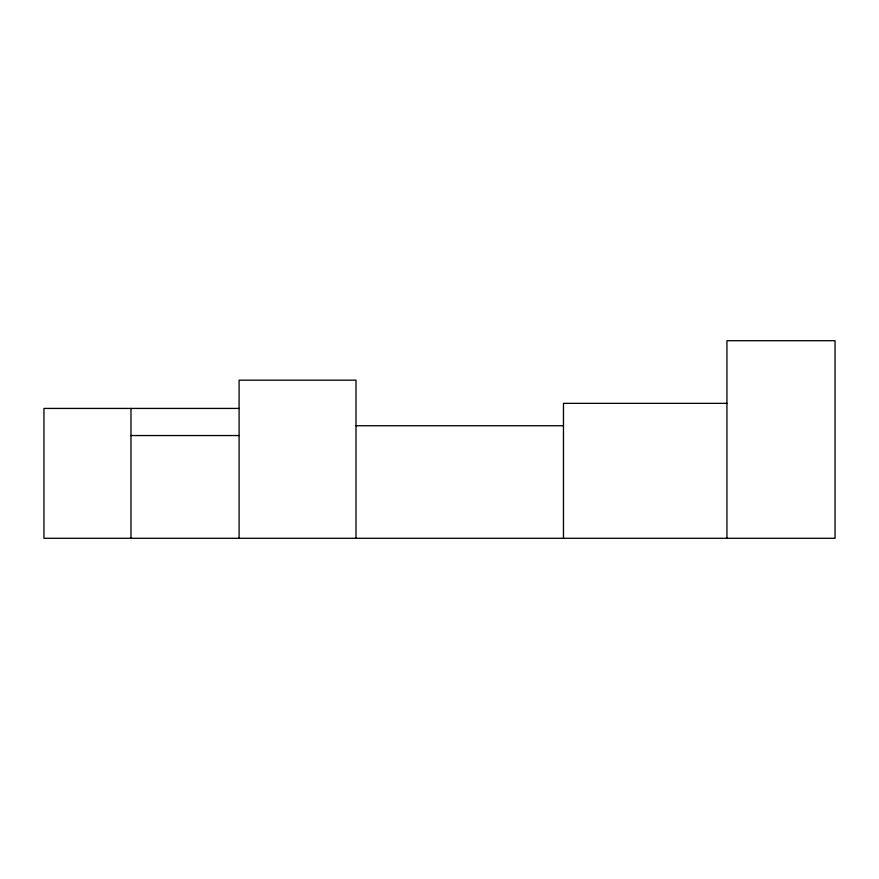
<?xml version="1.0" encoding="UTF-8"?>
<svg xmlns="http://www.w3.org/2000/svg" width="879" height="879" viewBox="0 0 879 879"><rect width="100%" height="100%" fill="white"/><g stroke="black" fill="none" stroke-linecap="round" stroke-linejoin="round"><path stroke-width="1.32" d="M726.933 403.351L563.472 403.351L563.472 538.289M239.088 408.427L43.95 408.427L43.95 538.289L835.05 538.289L835.05 340.711L726.933 340.711L726.933 538.289M356.006 425.744L563.472 425.744M130.971 435.544L239.088 435.544M356.006 538.289L356.006 380.178L239.088 380.178L239.088 538.289M130.971 408.427L130.971 538.289"/></g></svg>
